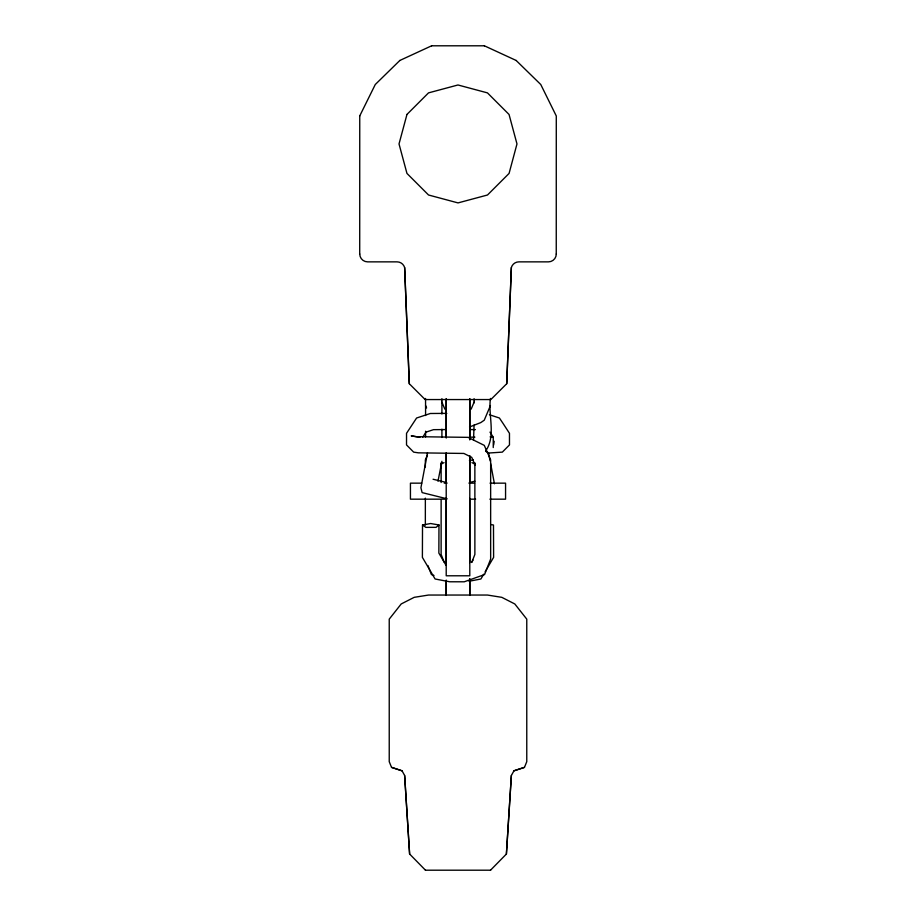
<?xml version="1.0" encoding="UTF-8"?>
<svg xmlns="http://www.w3.org/2000/svg" width="916" height="916" viewBox="0 0 916 916"><rect width="100%" height="100%" fill="white"/><g stroke="black" fill="none" stroke-linecap="round" stroke-linejoin="round"><path stroke-width="1.37" d="M359.713 254.007L359.748 115.977M425.345 525.051L425.356 498.144M425.356 466.988L425.356 459.912L427.474 455.057M441.134 499.449L441.123 554.443L444.088 562.012M441.134 482.526L441.134 462.775M446.207 498.098L446.207 575.786L469.793 575.786L469.793 455.664M446.207 483.041L446.207 453.466M446.207 399.067L446.207 437.791L446.207 398.643M469.793 562.573L469.793 498.43M469.793 483.041L469.793 456.317M469.793 399.067L469.793 439.691L469.793 398.643M474.087 425.047L473.526 440.058M474.087 402.903L474.087 398.712M490.449 398.46C487.999 415.624 496.289 436.085 485.606 451.027M445.76 564.84L438.856 553.081L438.97 524.971L430.6 523.528L422.516 525.017L422.39 557.386L435.1 578.992L449.676 581.774L464.252 581.797L484.564 574.572L490.655 559.035L490.644 459.912L484.278 445.371L468.065 437.356L416.448 436.68L411.192 435.89L419.963 437.298M425.116 399.559L490.85 399.559L506.72 383.724L511.346 267.564A7.866 7.866 0 0 1 518.903 261.861L548.432 261.861A7.866 7.866 0 0 0 556.287 254.007M506.72 383.724L511.38 267.564M490.529 870.2L506.399 854.033L511.346 775.52L513.945 770.814L524.467 767.356L526.769 761.677L526.769 619.136L514.803 603.965L501.808 597.335L487.461 595.045L428.539 595.045L414.192 597.335L401.197 603.965L389.231 619.136L389.231 761.677L391.533 767.356L402.055 770.814L404.654 775.52L409.635 854.033L425.471 870.2M506.399 854.033L511.38 775.52M493.632 445.039L494.205 441.272M427.497 452.779L420.925 487.804L422.116 492.602L447.191 498.842M437.985 481.221L441.924 461.309M471.912 562.012L474.877 554.443L474.866 462.775M471.145 409.131L474.11 402.101M490.449 405.525L484.243 420.204L480.797 422.585L469.53 426.993M440.848 465.156L441.993 462.557M359.713 115.977L375.274 84.512L399.823 60.49M471.614 562.481L473 560.134M483.728 574.195L480.9 578.992L468.981 581.271M485.137 571.79L493.61 557.386L493.484 525.017L490.781 524.513M422.745 437.15L426.009 432.134L433.508 429.661L446.264 429.57M438.97 524.971L436.062 527.353L425.894 527.376L422.516 525.017M440.619 464.401L444.042 462.626M399.777 60.49L431.619 45.8M524.467 767.356L513.945 770.814M469.484 482.503L474.866 481.198M469.427 460.565L473.274 459.912M490.094 436.898L492.797 436.829M488.239 453.054L502.346 452.126L509.479 444.924L509.468 433.314L503.182 423.639L499.415 418.017L489.419 414.73M469.21 437.184L474.889 437.138M446.813 413.379L430.325 413.494L416.585 418.017L406.532 433.314L406.521 444.924L413.654 452.126L418.36 452.836L463.851 453.443L471.729 457.336L475.152 465.156M425.425 870.2L490.575 870.2M431.585 45.8L484.415 45.8M421.715 483.156L410.437 483.156L410.437 499.174L446.058 499.174M444.249 483.156L447.077 483.156M468.923 483.156L474.568 483.156M490.06 483.156L505.563 483.156L505.563 499.174L489.888 499.174M469.942 499.174L475.633 499.174M469.736 429.57L475.404 429.615M402.055 770.814L391.533 767.356M484.381 45.8L516.223 60.49M433.073 479.24L446.516 482.503M433.978 575.477L431.436 574.572L427.887 565.515M486.098 451.531L488.503 452.779L490.106 460.885M471.958 462.626L475.381 464.401M516.177 60.49L540.761 84.512L556.287 115.977L556.252 254.007M359.748 254.007A7.866 7.866 0 0 0 367.614 261.861L397.097 261.861A7.866 7.866 0 0 1 404.62 267.564L409.28 383.724L425.15 399.559M489.991 432.134L493.255 437.15L493.255 447.546M441.89 402.101L444.855 409.131M425.551 405.525L426.581 407.975M490.644 463.588L494.434 483.797M474.339 462.637L474.866 465.294M404.62 775.52L409.601 854.033M404.654 267.564L409.326 383.724M441.913 398.712L441.913 414.009M425.551 398.46L425.596 415.52M446.207 452.813L446.207 565.229M441.913 429.192L441.913 437.47M425.596 431.218L425.596 436.921M446.207 580.309L446.207 595.423L446.207 580.309M469.793 578.935L469.793 595.423L469.793 578.935M406.956 114.466L399.021 143.938L406.956 173.422L428.539 195.005L458.023 202.905L487.495 195.005L509.078 173.422L516.979 143.938L509.044 114.466L487.461 92.882L457.977 84.982L428.505 92.882L406.922 114.466"/></g></svg>
